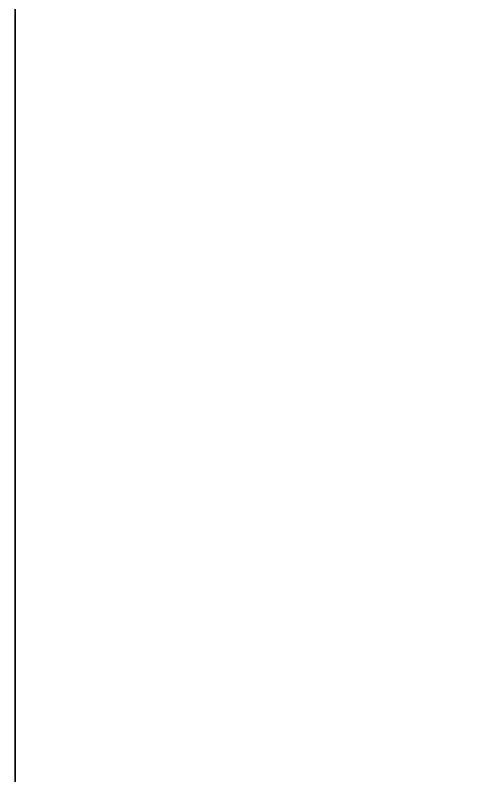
# Model space of a CAD drawing. Extents: x 0 to 258, y 0 to 209.
# Drawn here: x 0 to 24.59, y 70.01 to 111.3 of the extents above; entities that cross this region are included whole.
import ezdxf

# ---------------------------------------------------------------- set-up
doc = ezdxf.new("R2010")
doc.units = 0
doc.header["$MEASUREMENT"] = 0
doc.layers.add('STAIRDATA', color=21, linetype='CONTINUOUS')

msp = doc.modelspace()

# ---------------------------------------------------------------- linework, layer by layer
at = {"layer": 'STAIRDATA'}
for points in [[(0, 208.677, 138.28937), (0, 25.75, 138.28937), (43.307, 68.37, 138.28937), (43.69264, 77.01094, 138.28937)], [(0, 208.677, 138.28937), (52.18214, 108.90404, 138.28937), (54.63374, 113.85728, 138.28937)], [(0, 208.677, 138.28937), (50.01662, 103.81921, 138.28937), (52.18214, 108.90404, 138.28937)], [(0, 208.677, 138.28937), (48.14421, 98.61931, 138.28937), (50.01662, 103.81921, 138.28937)], [(0, 208.677, 138.28937), (46.571, 93.3212, 138.28937), (48.14421, 98.61931, 138.28937)], [(0, 208.677, 138.28937), (45.30209, 87.94209, 138.28937), (46.571, 93.3212, 138.28937)], [(0, 208.677, 138.28937), (44.3416, 82.49945, 138.28937), (45.30209, 87.94209, 138.28937)], [(0, 208.677, 138.28937), (43.69264, 77.01094, 138.28937), (44.3416, 82.49945, 138.28937)], [(0, 208.677, 121.53937), (0, 25.75, 121.53937), (0, 25.75, 138.28937), (0, 208.677, 138.28937)], [(57.36347, 118.66284, 121.53937), (0, 25.75, 121.53937), (0, 208.677, 121.53937)], [(257.677, 208.677, 0.00394), (0, 208.677, 0.00394), (0, 25.75, 0.00394), (257.677, 25.75, 0.00394)], [(257.677, 25.75), (0, 25.75), (0, 208.677), (257.677, 208.677)], [(0.437, 208.24001, 259.53937), (54.63374, 113.85728, 259.53937), (52.18214, 108.90404, 259.53937)], [(0, 25.75, 121.53937), (57.36347, 118.66284, 121.53937), (54.63374, 113.85728, 121.53937)], [(0, 25.75, 121.53937), (54.63374, 113.85728, 121.53937), (52.18214, 108.90404, 121.53937)], [(0, 25.75, 121.53937), (52.18214, 108.90404, 121.53937), (50.01662, 103.81921, 121.53937)], [(0.437, 0, 259.53937), (52.18214, 108.90404, 259.53937), (50.01662, 103.81921, 259.53937)], [(0, 25.75, 121.53937), (50.01662, 103.81921, 121.53937), (48.14421, 98.61931, 121.53937)], [(0.437, 0, 259.53937), (50.01662, 103.81921, 259.53937), (48.14421, 98.61931, 259.53937)], [(0, 25.75, 121.53937), (48.14421, 98.61931, 121.53937), (46.571, 93.3212, 121.53937)], [(0.437, 0, 259.53937), (48.14421, 98.61931, 259.53937), (46.571, 93.3212, 259.53937)], [(0, 25.75, 121.53937), (46.571, 93.3212, 121.53937), (45.30209, 87.94209, 121.53937)], [(0.437, 0, 259.53937), (46.571, 93.3212, 259.53937), (45.30209, 87.94209, 259.53937)], [(0, 25.75, 121.53937), (45.30209, 87.94209, 121.53937), (44.3416, 82.49945, 121.53937)], [(0.437, 0, 259.53937), (45.30209, 87.94209, 259.53937), (44.3416, 82.49945, 259.53937)], [(0, 25.75, 121.53937), (44.3416, 82.49945, 121.53937), (43.69264, 77.01094, 121.53937)], [(0.437, 0, 259.53937), (44.3416, 82.49945, 259.53937), (43.69264, 77.01094, 259.53937)], [(43.69264, 77.01094, 121.53937), (43.307, 68.37, 121.53937), (0, 25.75, 121.53937)], [(0.437, 0, 259.53937), (43.69264, 77.01094, 259.53937), (43.307, 68.37, 259.53937)]]:
    msp.add_3dface(points, dxfattribs=at)

doc.saveas('drawing.dxf')
